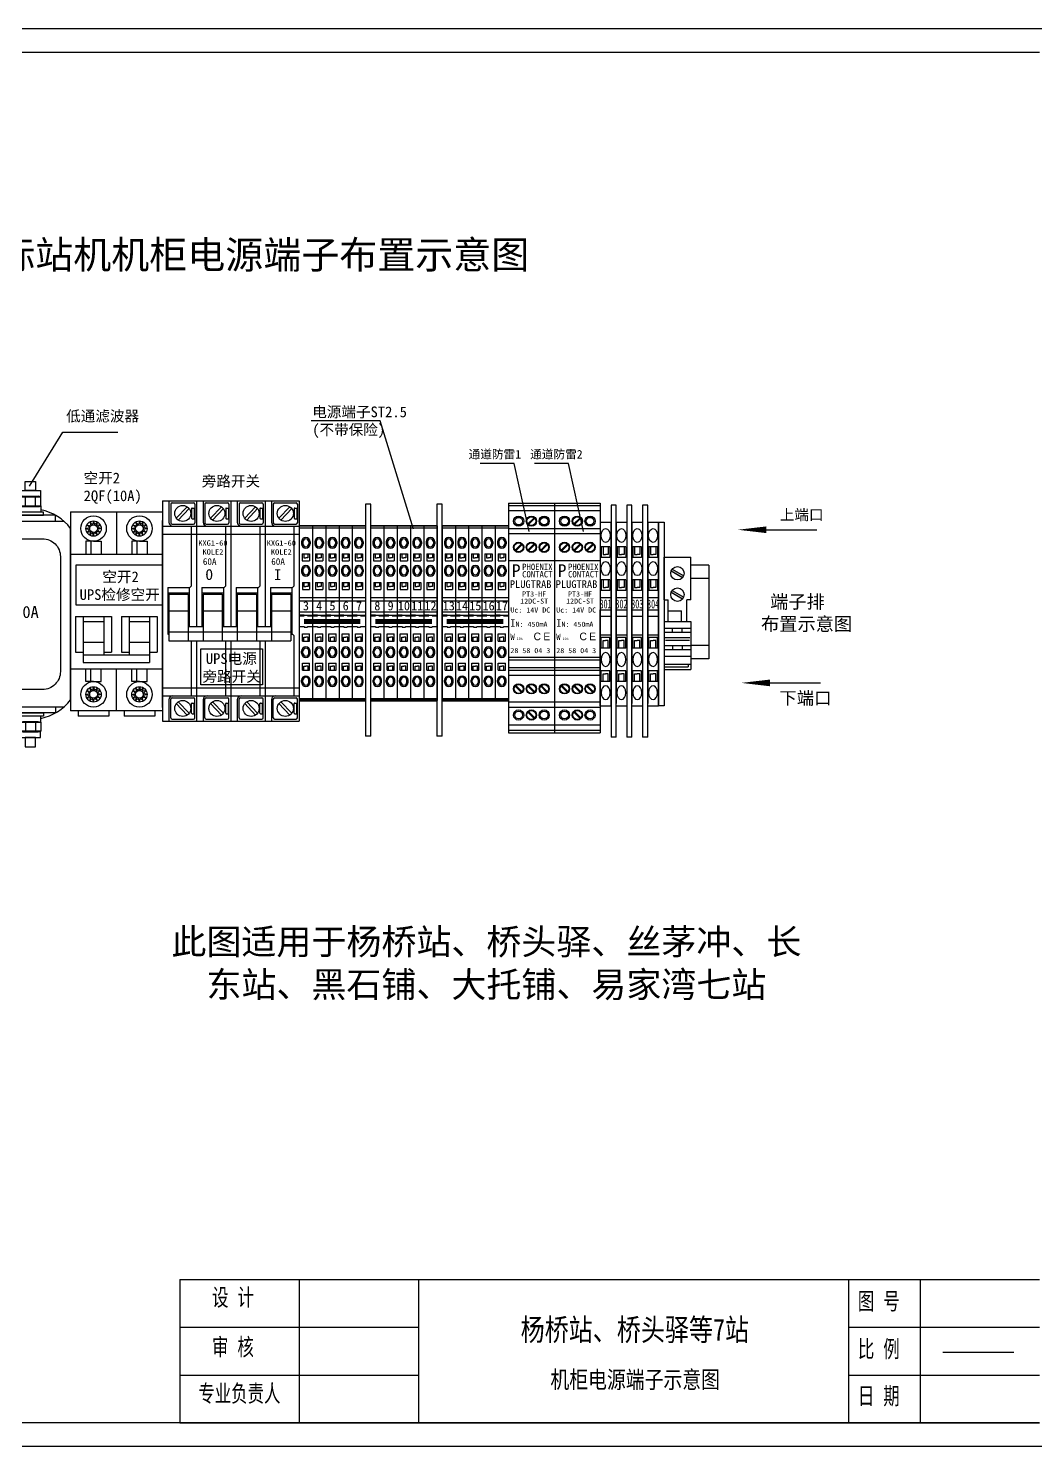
# Model space of a CAD drawing. Extents: x -75138 to 15640, y -12340 to 70479.
# Drawn here: x 9273 to 11382, y -3430 to -460 of the extents above; entities that cross this region are included whole.
import ezdxf
from ezdxf.enums import TextEntityAlignment as Align

# ---------------------------------------------------------------- set-up
doc = ezdxf.new("R2010")
doc.units = 0
doc.linetypes.add('CENTER', pattern=[2, 1.25, -0.25, 0.25, -0.25])
doc.linetypes.add('PHANTOM2', pattern=[1.25, 0.625, -0.125, 0.125, -0.125, 0.125, -0.125])
doc.layers.get('0').update_dxf_attribs({"linetype": 'CONTINUOUS'})
for name, color, linetype in [('1', 7, 'CONTINUOUS'), ('假设轮廓', 4, 'PHANTOM2'), ('图层1', 3, 'CONTINUOUS'), ('尺寸线', 3, 'CONTINUOUS'), ('细实线', 2, 'CONTINUOUS'), ('轮廓线', 7, 'CONTINUOUS')]:
    doc.layers.add(name, color=color, linetype=linetype)
doc.layers.add('中心线', color=1, linetype='CENTER', lineweight=18)
doc.layers.add('轮廓', color=7, linetype='CONTINUOUS', lineweight=50)
doc.styles.add('3.5号', font='SIMFANG.TTF', dxfattribs={"height": 3.5})
doc.styles.get("Standard").update_dxf_attribs({"font": 'SIMFANG.TTF'})
doc.styles.add('仿宋', font='SIMFANG.TTF')
doc.styles.add('仿宋3.5', font='SIMFANG.TTF', dxfattribs={"width": 0.7, "height": 3.5})
doc.styles.add('样式 1', font='SIMFANG.TTF')
doc.styles.add('样式 2', font='SIMFANG.TTF', dxfattribs={"height": 2})
doc.styles.add('黑', font='SIMHEI.TTF')
doc.dimstyles.new('副本ISO-25', dxfattribs={"dimtxt": 2.5, "dimasz": 2, "dimexe": 1.25, "dimexo": 0.625, "dimtad": 1, "dimdsep": 46, "dimtxsty": 'Standard', "dimcen": 2.5, "dimadec": 0, "dimazin": 2, "dimtol": 1, "dimtp": 0.2, "dimtm": 0.2, "dimtfac": 1, "dimtmove": 0, "dimatfit": 3, "dimfxl": 0, "dimarcsym": 0})

# ---------------------------------------------------------------- blocks, each defined once
blk = doc.blocks.new('A$C65427442')
for p, q in [((0, 45), (18, 45)), ((0, 45), (0, -45)), ((18, 45), (18, -45)), ((18, 44), (0, 44)), ((18, 42), (0, 42)), ((18, 35), (0, 35)), ((18, 33), (0, 33)), ((18, 22.5), (0, 22.5)), ((18, -15.5), (0, -15.5)), ((18, -16.5), (0, -16.5)), ((18, -19.5), (0, -19.5)), ((18, -20.5), (0, -20.5)), ((18, -22.5), (0, -22.5)), ((18, -33), (0, -33)), ((18, -35), (0, -35)), ((18, -42), (0, -42)), ((18, -44), (0, -44)), ((0, -45), (18, -45))]:
    blk.add_line(p, q)
at = {"color": 0, "linetype": 'Continuous'}
for p, q in [((7.64, 36.89), (10.11, 39.36)), ((7.89, 36.64), (10.36, 39.11)), ((2.64, 26.64), (5.11, 29.11)), ((2.89, 26.39), (5.36, 28.86)), ((7.64, 26.64), (10.11, 29.11)), ((7.89, 26.39), (10.36, 28.86)), ((12.64, 26.64), (15.11, 29.11)), ((12.89, 26.39), (15.36, 28.86)), ((2.64, -26.64), (5.11, -29.11)), ((2.89, -26.39), (5.36, -28.86)), ((7.64, -26.64), (10.11, -29.11)), ((7.89, -26.39), (10.36, -28.86)), ((12.64, -26.64), (15.11, -29.11)), ((12.89, -26.39), (15.36, -28.86)), ((7.64, -36.89), (10.11, -39.36)), ((7.89, -36.64), (10.36, -39.11))]:
    blk.add_line(p, q, dxfattribs=at)
for centre in [(4, 38), (9, 38), (14, 38), (4, 27.75), (9, 27.75), (14, 27.75), (4, -27.75), (9, -27.75), (14, -27.75), (4, -38), (9, -38), (14, -38)]:
    blk.add_circle(centre, 2)
for centre, radius in [((4, 38), 1.5), ((9, 38), 1.75), ((14, 38), 1.5), ((4, 27.75), 1.75), ((9, 27.75), 1.75), ((14, 27.75), 1.75), ((4, -27.75), 1.75), ((9, -27.75), 1.75), ((14, -27.75), 1.75), ((4, -38), 1.5), ((9, -38), 1.75), ((14, -38), 1.5)]:
    blk.add_circle(centre, radius, dxfattribs=at)
at = {"attachment_point": 1}
for s, insert, char_height, width in [('{\\fSimHei|b0|i0|c134|p2;P}', (1.34, 21.1), 5, 16.8215), ('{\\fSimHei|b0|i0|c134|p2;CONTACT}', (5.38, 18.44), 2.5, 16.8215), ('{\\fSimHei|b0|i0|c134|p2;PHOENIX}', (5.38, 21.34), 2.5, 16.8215), ('{\\fSimHei|b0|i0|c134|p2;\\H0.8571x;PLUGTRAB\\Ftxt.shx|c0;}', (0.54, 14.81), 3.5, 16.8215), ('12DC-ST', (4.61, 7.66), 2, 16.8215), ('{\\fFangSong_GB2312|b0|i0|c134|p49;PT3-HF}', (5.38, 10.46), 2, 16.8215), ('{\\fSimHei|b0|i0|c134|p2;Uc: 14V} {\\fSimHei|b0|i0|c134|p2;DC}', (0.75, 4.17), 2, 16.8215), ('{\\fSimHei|b0|i0|c134|p2;\\H1.5x;I\\H0.6667x;N: 450mA}', (0.75, -0.42), 2, 16.8215), ('{\\fSimHei|b0|i0|c134|p2;\\H1.25x;W\\H0.4x;-105\\Ftxt.shx|c0;}', (0.75, -6.09), 2, 16.8215), ('{\\f@STXinwei|b0|i0|c134|p2;\\H1.5x;C}', (9.86, -5.68), 2, 16.8215), ('{\\fSTXingkai|b0|i0|c134|p2;\\H1.5x;E}', (13.68, -5.68), 2, 16.8215), ('{\\fSimHei|b0|i0|c134|p2;28 58 04 3}', (0.75, -11.73), 2, 22.3656)]:
    blk.add_mtext(s, dxfattribs=dict(at, insert=insert, char_height=char_height, width=width))
blk = doc.blocks.new('ATP-ST QUATTRO')
for p, q in [((4061.77, -510.12), (4059.77, -510.12)), ((4061.77, -601.02), (4059.77, -601.02))]:
    blk.add_line(p, q)
at = {"layer": '1', "color": 7}
for p, q in [((4059.77, -510.12), (4059.77, -601.02)), ((4061.77, -601.02), (4061.77, -510.12))]:
    blk.add_line(p, q, dxfattribs=at)
blk = doc.blocks.new('ST1.5-QUATTRO')
for p, q in [((0, 0.98), (0, -70.03)), ((0, 0.98), (4.2, 0.98)), ((4.2, 0.98), (4.2, -71.02)), ((3.79, -8.6), (0.41, -8.6)), ((0.41, -8.6), (0.41, -12.79)), ((1.08, -8.6), (1.08, -11.6)), ((3.12, -8.6), (3.12, -11.6)), ((3.79, -8.6), (3.79, -12.79)), ((3.79, -12.79), (0.41, -12.79)), ((1.08, -11.6), (2.1, -11.6)), ((3.12, -11.6), (2.1, -11.6)), ((0.41, -21.6), (0.41, -25.79)), ((3.79, -21.6), (0.41, -21.6)), ((1.08, -21.6), (1.08, -24.6)), ((3.12, -21.6), (3.12, -24.6)), ((3.79, -21.6), (3.79, -25.79)), ((3.79, -25.79), (0.41, -25.79)), ((1.08, -24.6), (2.1, -24.6)), ((3.12, -24.6), (2.1, -24.6)), ((0, -28.52), (4.2, -28.52)), ((0, -33.3), (4.2, -33.3)), ((0, -69.3), (0, -33.3)), ((0, -71.02), (0, -35.02)), ((0, -35.81), (4.2, -35.81)), ((0, -43.19), (4.2, -43.19)), ((3.79, -44.24), (0.41, -44.24)), ((0.41, -48.44), (0.41, -44.24)), ((3.79, -48.44), (3.79, -44.24)), ((3.79, -48.44), (0.41, -48.44)), ((1.08, -45.43), (2.1, -45.43)), ((1.08, -48.44), (1.08, -45.43)), ((3.12, -45.43), (2.1, -45.43)), ((3.12, -48.44), (3.12, -45.43)), ((0.41, -61.44), (0.41, -57.24)), ((3.79, -57.24), (0.41, -57.24)), ((1.08, -61.44), (1.08, -58.43)), ((1.08, -58.43), (2.1, -58.43)), ((3.12, -58.43), (2.1, -58.43)), ((3.12, -61.44), (3.12, -58.43)), ((3.79, -61.44), (3.79, -57.24)), ((3.79, -61.44), (0.41, -61.44)), ((0, -71.02), (4.2, -71.02))]:
    blk.add_line(p, q)
for centre in [(2.1, -4.19), (2.1, -17.19)]:
    blk.add_ellipse(centre, major_axis=(0, 2.73), ratio=0.646154)
at = {"extrusion": (0, 0, -1)}
for centre in [(2.1, -52.84), (2.1, -65.84)]:
    blk.add_ellipse(centre, major_axis=(0, 2.73), ratio=0.646154, start_param=3.141593, end_param=9.424778, dxfattribs=at)
at = {"layer": '细实线', "style": '仿宋', "width": 0.807692}
blk.add_attdef('00', text='', height=3.5, dxfattribs=at).set_placement((2.1, -31.08), align=Align.MIDDLE)
blk = doc.blocks.new('ST2.5')
for p, q in [((-0.03, 0.36), (5.17, 0.36)), ((-0.03, -0.4), (5.17, -0.4)), ((0.88, -5.99), (0.88, -6.71)), ((1.16, -10.63), (1.16, -13.45)), ((1.16, -10.63), (3.98, -10.63)), ((1.39, -5.99), (1.39, -6.71)), ((1.75, -10.63), (1.75, -12.25)), ((3.39, -10.63), (3.39, -12.25)), ((3.75, -5.99), (3.75, -6.71)), ((3.98, -10.63), (3.98, -13.45)), ((4.26, -5.99), (4.26, -6.71)), ((1.16, -13.45), (3.98, -13.45)), ((1.75, -12.25), (2.57, -12.25)), ((3.39, -12.25), (2.57, -12.25)), ((0.91, -16.95), (0.91, -17.67)), ((1.19, -21.86), (1.19, -24.68)), ((1.19, -21.86), (4.01, -21.86)), ((1.42, -16.95), (1.42, -17.67)), ((1.78, -21.86), (1.78, -23.48)), ((3.42, -21.86), (3.42, -23.48)), ((3.78, -16.95), (3.78, -17.67)), ((4.01, -21.86), (4.01, -24.68)), ((4.29, -16.95), (4.29, -17.67)), ((-0.03, -27.79), (5.17, -27.79)), ((1.19, -24.68), (4.01, -24.68)), ((1.78, -23.48), (2.6, -23.48)), ((3.42, -23.48), (2.6, -23.48)), ((-0.03, -29.05), (5.17, -29.05)), ((-0.03, -33.36), (5.17, -33.36)), ((1.92, -34.69), (-0.03, -34.69)), ((-0.03, -35), (1.92, -35)), ((1.92, -34.69), (3.22, -34.69)), ((1.92, -35), (1.92, -34.69)), ((3.22, -35), (3.22, -34.69)), ((3.22, -34.69), (5.17, -34.69)), ((3.22, -35), (5.17, -35)), ((-0.03, -39.1), (1.92, -39.1)), ((1.19, -42.07), (4.01, -42.07)), ((1.19, -44.89), (1.19, -42.07)), ((1.78, -43.27), (2.6, -43.27)), ((1.78, -44.89), (1.78, -43.27)), ((1.92, -39.1), (1.92, -39.41)), ((1.92, -39.41), (3.22, -39.41)), ((3.42, -43.27), (2.6, -43.27)), ((3.22, -39.1), (3.22, -39.41)), ((3.22, -39.1), (5.17, -39.1)), ((3.42, -44.89), (3.42, -43.27)), ((4.01, -44.89), (4.01, -42.07)), ((0.91, -49.54), (0.91, -48.82)), ((1.19, -44.89), (4.01, -44.89)), ((1.42, -49.54), (1.42, -48.82)), ((3.78, -49.54), (3.78, -48.82)), ((4.29, -49.54), (4.29, -48.82)), ((1.19, -53.48), (4.01, -53.48)), ((1.19, -56.3), (1.19, -53.48)), ((1.78, -54.68), (2.6, -54.68)), ((1.78, -56.3), (1.78, -54.68)), ((3.42, -54.68), (2.6, -54.68)), ((3.42, -56.3), (3.42, -54.68)), ((4.01, -56.3), (4.01, -53.48)), ((0.91, -60.96), (0.91, -60.24)), ((1.19, -56.3), (4.01, -56.3)), ((1.42, -60.96), (1.42, -60.24)), ((3.78, -60.96), (3.78, -60.24)), ((4.29, -60.96), (4.29, -60.24)), ((-0.03, -67.43), (5.17, -67.43)), ((-0.03, -68.2), (5.17, -68.2))]:
    blk.add_line(p, q)
for centre, radius, start, end in [((2.57, -5.99), 1.69, 0, 180), ((2.57, -5.99), 1.18, 0, 180), ((2.57, -6.71), 1.69, 180, 0), ((2.57, -6.71), 1.18, 180, 0), ((2.6, -16.95), 1.69, 0, 180), ((2.6, -16.95), 1.18, 0, 180), ((2.6, -17.67), 1.69, 180, 0), ((2.6, -17.67), 1.18, 180, 0), ((2.6, -48.82), 1.69, 0, 180), ((2.6, -49.54), 1.69, 180, 0), ((2.6, -48.82), 1.18, 0, 180), ((2.6, -49.54), 1.18, 180, 0), ((2.6, -60.24), 1.69, 0, 180), ((2.6, -60.96), 1.69, 180, 0), ((2.6, -60.24), 1.18, 0, 180), ((2.6, -60.96), 1.18, 180, 0)]:
    blk.add_arc(centre, radius, start, end)
at = {"layer": '假设轮廓', "color": 7, "linetype": 'ByBlock'}
for p, q in [((-0.03, 0.36), (-0.03, -68.2)), ((5.17, 0.36), (0, 0.36)), ((5.17, 0.36), (5.17, -68.2))]:
    blk.add_line(p, q, dxfattribs=at)
at = {"layer": '轮廓'}
blk.add_line((-0.03, -68.2), (5.17, -68.2), dxfattribs=at)
at = {"layer": '尺寸线', "style": '样式 2'}
blk.add_attdef('1', text='', height=2, dxfattribs=at).set_placement((2.57, -31.13, -6425), align=Align.MIDDLE_CENTER)
blk = doc.blocks.new('ZDGDJ')
h = blk.add_hatch(color=256)
h.paths.add_polyline_path([(-6.94, -4.42, 0.080519), (-7.34, -5.11), (-3.06, -7.58, 0.080519), (-2.66, -6.89)])
h.paths.add_polyline_path([(-6.94, -12.42, 0.080519), (-7.34, -13.11), (-3.06, -15.58, 0.080519), (-2.66, -14.89)])
for p, q in [((-10, 0), (0, 0)), ((-10, -15.92), (-10, 0)), ((0, -15.92), (0, 0)), ((-7.34, -5.11), (-3.06, -7.58)), ((-6.94, -4.42), (-2.66, -6.89)), ((-10, -15.92), (-8.5, -15.92)), ((-8.5, -24), (-8.5, -15.92)), ((-7.34, -13.11), (-3.06, -15.58)), ((-6.94, -12.42), (-2.66, -14.89)), ((0, -15.92), (-1.5, -15.92)), ((-1.5, -24), (-1.5, -15.92)), ((-8.5, -20), (-3.5, -20)), ((-3.5, -24), (-3.5, -20)), ((-10, -24), (0, -24)), ((-10, -24), (-10, -42)), ((-10, -26.5), (0, -26.5)), ((-6.83, -28), (-6.83, -26.5)), ((-3.17, -28), (-3.17, -26.5)), ((0, -24), (0, -42)), ((-10, -28), (0, -28)), ((-9.53, -30), (-0.36, -30)), ((-9.51, -31), (-0.47, -31)), ((-10, -33), (0, -33)), ((-10, -34.5), (0, -34.5)), ((-10, -37), (0, -37)), ((-6.83, -33), (-6.83, -34.5)), ((-3.17, -33), (-3.17, -34.5)), ((-10, -40), (0, -40)), ((-10, -41), (-1, -41)), ((-10, -42), (0, -42)), ((-1, -40), (-1, -41))]:
    blk.add_line(p, q)
for centre in [(-5, -6), (-5, -14)]:
    blk.add_circle(centre, 2.5)
blk = doc.blocks.new('六角螺母 - 10 毫米 (侧视)')
at = {"color": 0, "linetype": 'Continuous'}
for p, q in [((-9.2, -6.8), (-9.2, 6.8)), ((-0.7, 9.1), (-8.5, 9.1)), ((-0.7, 4.5), (-8.5, 4.5)), ((0, -6.8), (0, 6.8)), ((-0.7, -4.5), (-8.5, -4.5)), ((-0.7, -9.1), (-8.5, -9.1))]:
    blk.add_line(p, q, dxfattribs=at)
for centre, radius, start, end in [((-5, 6.8), 4.19, 147.1328, 212.8672), ((6.6, 0), 15.7, 163.2214, 196.7786), ((-4.2, 6.8), 4.19, 327.1328, 32.8672), ((-15.7, 0), 15.7, 343.2214, 16.7787), ((-5, -6.8), 4.19, 147.1328, 212.8672), ((-4.2, -6.8), 4.19, 327.1328, 32.8672)]:
    blk.add_arc(centre, radius, start, end, dxfattribs=at)
blk = doc.blocks.new('FLHD63')
for p, q in [((0, -67.12), (0, 0)), ((5.75, 2.8), (2.67, 2.8)), ((50.25, 2.8), (53.33, 2.8)), ((56, -67.12), (56, 0)), ((5.75, -69.92), (2.67, -69.92)), ((50.25, -69.92), (53.33, -69.92))]:
    blk.add_line(p, q)
for points in [[(13.8, 18.45), (13.8, 14.85), (17.74, 14.85), (17.74, 18.45)], [(42.2, 18.45), (42.2, 14.85), (38.26, 14.85), (38.26, 18.45)], [(11.78, 14.85), (11.78, 12.3), (19.72, 12.3), (19.72, 14.85)], [(44.22, 14.85), (44.22, 12.3), (36.28, 12.3), (36.28, 14.85)], [(10.64, 5.21), (20.69, 5.21), (20.69, 6.42), (10.64, 6.42)], [(11.68, 8.85), (11.68, 6.42), (19.65, 6.42), (19.65, 8.85)], [(35.31, 5.21), (45.36, 5.21), (45.36, 6.42), (35.31, 6.42)], [(44.32, 8.85), (44.32, 6.42), (36.35, 6.42), (36.35, 8.85)], [(5.75, 5.21), (5.75, 2.8), (50.05, 2.8), (50.05, 5.21)], [(5.75, -72.32), (5.75, -69.92), (50.05, -69.92), (50.05, -72.32)], [(10.64, -72.32), (20.69, -72.32), (20.69, -73.54), (10.64, -73.54)], [(11.68, -75.96), (11.68, -73.54), (19.65, -73.54), (19.65, -75.96)], [(35.31, -72.32), (45.36, -72.32), (45.36, -73.54), (35.31, -73.54)], [(44.32, -75.96), (44.32, -73.54), (36.35, -73.54), (36.35, -75.96)], [(11.78, -81.97), (11.78, -79.42), (19.72, -79.42), (19.72, -81.97)], [(13.8, -85.57), (13.8, -81.97), (17.74, -81.97), (17.74, -85.57)], [(44.22, -81.97), (44.22, -79.42), (36.28, -79.42), (36.28, -81.97)], [(42.2, -85.57), (42.2, -81.97), (38.26, -81.97), (38.26, -85.57)]]:
    blk.add_lwpolyline(points, close=True)
blk.add_lwpolyline([(11, -4), (45, -4, -0.414214), (52, -11), (52, -56.12, -0.414214), (45, -63.12), (11, -63.12, -0.414214), (4, -56.12), (4, -11, -0.414214)], format="xyb", close=True)
for centre in [(28, 9.94), (28, -77.06)]:
    blk.add_circle(centre, 2)
for centre, radius, start, end in [((27.97, 1.62), 12.93, 49.9857, 129.6438), ((15.4, -11.6), 19.28, 101.1508, 143.0099), ((40.6, -11.6), 19.28, 36.9901, 78.8492), ((15.4, -55.52), 19.28, 216.9901, 258.8492), ((40.6, -55.52), 19.28, 281.1508, 323.0099), ((27.97, -68.74), 12.93, 230.3562, 310.0143)]:
    blk.add_arc(centre, radius, start, end)
at = {"yscale": 0.441997979777625, "zscale": 0.441997979777643}
for p, xscale, rotation in [((15.7, 8.55), -0.441997979777625, 90), ((40.3, 8.55), 0.441997979777625, 270), ((15.7, -75.67), 0.441997979777625, 90), ((40.3, -75.67), -0.441997979777625, 270)]:
    blk.add_blockref('六角螺母 - 10 毫米 (侧视)', p, dxfattribs=dict(at, xscale=xscale, rotation=rotation))
at = {"insert": (11.52, -30.38), "char_height": 4.7058, "width": 60.0094, "attachment_point": 1}
blk.add_mtext('{\\fSimHei|b0|i0|c134|p2;FLHD63-20A}', dxfattribs=at)
blk = doc.blocks.new('AA')
for p, q in [((12022.51, 560.2), (12022.51, 482.2)), ((12022.51, 560.2), (12040.51, 560.2)), ((12030.01, 556.3), (12031.13, 555.15)), ((12030.01, 556.3), (12030.45, 554.76)), ((12031.51, 556.7), (12031.13, 555.15)), ((12031.51, 556.7), (12031.9, 555.15)), ((12033.01, 556.3), (12031.9, 555.15)), ((12033.01, 556.3), (12032.57, 554.76)), ((12040.51, 560.2), (12058.51, 560.2)), ((12040.51, 560.2), (12040.51, 543.7)), ((12048.01, 556.3), (12049.13, 555.15)), ((12048.01, 556.3), (12048.45, 554.76)), ((12049.51, 556.7), (12049.13, 555.15)), ((12049.51, 556.7), (12049.9, 555.15)), ((12051.01, 556.3), (12049.9, 555.15)), ((12051.01, 556.3), (12050.57, 554.76)), ((12058.51, 560.2), (12058.51, 482.2)), ((12028.51, 553.7), (12030.06, 554.09)), ((12028.51, 553.7), (12030.06, 553.31)), ((12028.92, 555.2), (12030.45, 554.76)), ((12028.92, 555.2), (12030.06, 554.09)), ((12028.92, 552.2), (12030.06, 553.31)), ((12028.92, 552.2), (12030.45, 552.64)), ((12030.01, 551.1), (12030.45, 552.64)), ((12030.01, 551.1), (12031.13, 552.25)), ((12031.51, 550.7), (12031.13, 552.25)), ((12031.51, 550.7), (12031.9, 552.25)), ((12033.01, 551.1), (12031.9, 552.25)), ((12034.11, 555.2), (12032.57, 554.76)), ((12033.01, 551.1), (12032.57, 552.64)), ((12034.11, 552.2), (12032.57, 552.64)), ((12034.11, 555.2), (12032.96, 554.09)), ((12034.51, 553.7), (12032.96, 554.09)), ((12034.51, 553.7), (12032.96, 553.31)), ((12034.11, 552.2), (12032.96, 553.31)), ((12046.51, 553.7), (12048.06, 554.09)), ((12046.51, 553.7), (12048.06, 553.31)), ((12046.92, 555.2), (12048.45, 554.76)), ((12046.92, 555.2), (12048.06, 554.09)), ((12046.92, 552.2), (12048.06, 553.31)), ((12046.92, 552.2), (12048.45, 552.64)), ((12048.01, 551.1), (12048.45, 552.64)), ((12048.01, 551.1), (12049.13, 552.25)), ((12049.51, 550.7), (12049.13, 552.25)), ((12049.51, 550.7), (12049.9, 552.25)), ((12051.01, 551.1), (12049.9, 552.25)), ((12052.11, 555.2), (12050.57, 554.76)), ((12051.01, 551.1), (12050.57, 552.64)), ((12052.11, 552.2), (12050.57, 552.64)), ((12052.11, 555.2), (12050.96, 554.09)), ((12052.51, 553.7), (12050.96, 554.09)), ((12052.51, 553.7), (12050.96, 553.31)), ((12052.11, 552.2), (12050.96, 553.31)), ((12031.51, 548.7), (12028.51, 548.7)), ((12028.51, 548.7), (12028.51, 543.7)), ((12030.51, 548.7), (12030.51, 543.7)), ((12031.51, 548.7), (12034.51, 548.7)), ((12034.51, 548.7), (12034.51, 543.7)), ((12049.51, 548.7), (12046.51, 548.7)), ((12046.51, 548.7), (12046.51, 543.7)), ((12048.51, 548.7), (12048.51, 543.7)), ((12049.51, 548.7), (12052.51, 548.7)), ((12052.51, 548.7), (12052.51, 543.7)), ((12022.51, 543.7), (12058.51, 543.7)), ((12058.51, 526.28), (12058.51, 542.2)), ((12024.51, 519.2), (12024.51, 505.2)), ((12024.51, 519.2), (12038.51, 519.2)), ((12027.51, 519.2), (12027.51, 501.2)), ((12027.51, 517.2), (12035.51, 517.2)), ((12035.51, 519.2), (12035.51, 504.2)), ((12038.51, 519.2), (12038.51, 505.2)), ((12042.51, 519.2), (12056.51, 519.2)), ((12042.51, 519.2), (12042.51, 505.2)), ((12045.51, 519.2), (12045.51, 504.2)), ((12045.51, 517.2), (12053.51, 517.2)), ((12053.51, 519.2), (12053.51, 501.2)), ((12056.51, 519.2), (12056.51, 505.2)), ((12058.51, 518.2), (12058.51, 500.2)), ((12027.51, 509.2), (12035.51, 509.2)), ((12045.51, 509.2), (12053.51, 509.2)), ((12024.51, 505.2), (12027.51, 505.2)), ((12027.51, 504.2), (12035.51, 504.2)), ((12027.51, 501.2), (12035.51, 501.2)), ((12035.51, 505.2), (12038.51, 505.2)), ((12035.51, 504.2), (12045.51, 504.2)), ((12035.51, 501.2), (12045.51, 501.2)), ((12042.51, 505.2), (12045.51, 505.2)), ((12045.51, 504.2), (12053.51, 504.2)), ((12045.51, 501.2), (12053.51, 501.2)), ((12053.51, 505.2), (12056.51, 505.2)), ((12022.51, 498.7), (12058.51, 498.7)), ((12028.51, 493.7), (12028.51, 498.7)), ((12030.51, 493.7), (12030.51, 498.7)), ((12034.51, 493.7), (12034.51, 498.7)), ((12040.51, 482.2), (12040.51, 498.7)), ((12046.51, 493.7), (12046.51, 498.7)), ((12048.51, 493.7), (12048.51, 498.7)), ((12052.51, 493.7), (12052.51, 498.7)), ((12031.51, 493.7), (12028.51, 493.7)), ((12028.92, 490.2), (12030.06, 489.09)), ((12028.92, 490.2), (12030.45, 489.76)), ((12030.01, 491.3), (12030.45, 489.76)), ((12030.01, 491.3), (12031.13, 490.15)), ((12031.51, 491.7), (12031.13, 490.15)), ((12031.51, 493.7), (12034.51, 493.7)), ((12031.51, 491.7), (12031.9, 490.15)), ((12033.01, 491.3), (12031.9, 490.15)), ((12033.01, 491.3), (12032.57, 489.76)), ((12034.11, 490.2), (12032.57, 489.76)), ((12034.11, 490.2), (12032.96, 489.09)), ((12049.51, 493.7), (12046.51, 493.7)), ((12046.92, 490.2), (12048.06, 489.09)), ((12046.92, 490.2), (12048.45, 489.76)), ((12048.01, 491.3), (12048.45, 489.76)), ((12048.01, 491.3), (12049.13, 490.15)), ((12049.51, 491.7), (12049.13, 490.15)), ((12049.51, 493.7), (12052.51, 493.7)), ((12049.51, 491.7), (12049.9, 490.15)), ((12051.01, 491.3), (12049.9, 490.15)), ((12051.01, 491.3), (12050.57, 489.76)), ((12052.11, 490.2), (12050.57, 489.76)), ((12052.11, 490.2), (12050.96, 489.09)), ((12028.51, 488.7), (12030.06, 489.09)), ((12028.51, 488.7), (12030.06, 488.31)), ((12028.92, 487.2), (12030.06, 488.31)), ((12028.92, 487.2), (12030.45, 487.64)), ((12030.01, 486.1), (12030.45, 487.64)), ((12030.01, 486.1), (12031.13, 487.25)), ((12031.51, 485.7), (12031.13, 487.25)), ((12031.51, 485.7), (12031.9, 487.25)), ((12033.01, 486.1), (12031.9, 487.25)), ((12034.11, 487.2), (12032.57, 487.64)), ((12033.01, 486.1), (12032.57, 487.64)), ((12034.51, 488.7), (12032.96, 489.09)), ((12034.51, 488.7), (12032.96, 488.31)), ((12034.11, 487.2), (12032.96, 488.31)), ((12046.51, 488.7), (12048.06, 489.09)), ((12046.51, 488.7), (12048.06, 488.31)), ((12046.92, 487.2), (12048.06, 488.31)), ((12046.92, 487.2), (12048.45, 487.64)), ((12048.01, 486.1), (12048.45, 487.64)), ((12048.01, 486.1), (12049.13, 487.25)), ((12049.51, 485.7), (12049.13, 487.25)), ((12049.51, 485.7), (12049.9, 487.25)), ((12051.01, 486.1), (12049.9, 487.25)), ((12052.11, 487.2), (12050.57, 487.64)), ((12051.01, 486.1), (12050.57, 487.64)), ((12052.51, 488.7), (12050.96, 489.09)), ((12052.51, 488.7), (12050.96, 488.31)), ((12052.11, 487.2), (12050.96, 488.31)), ((12040.51, 482.2), (12022.51, 482.2)), ((12025.51, 482.2), (12025.51, 480.2)), ((12037.51, 480.2), (12025.51, 480.2)), ((12037.51, 482.2), (12037.51, 480.2)), ((12058.51, 482.2), (12040.51, 482.2)), ((12043.51, 482.2), (12043.51, 480.2)), ((12055.51, 480.2), (12043.51, 480.2)), ((12055.51, 482.2), (12055.51, 480.2))]:
    blk.add_line(p, q)
at = {"linetype": 'Continuous', "ltscale": 1.5}
blk.add_line((12058.51, 483.53), (12058.51, 556.86), dxfattribs=at)
blk.add_line((12058.51, 483.53), (12058.51, 556.86), dxfattribs=at)
for centre, radius in [((12031.51, 553.7), 5), ((12031.51, 553.7), 3), ((12049.51, 553.7), 5), ((12049.51, 553.7), 3), ((12031.51, 553.7), 1.5), ((12049.51, 553.7), 1.5), ((12031.51, 488.7), 5), ((12031.51, 488.7), 3), ((12031.51, 488.7), 1.5), ((12049.51, 488.7), 5), ((12049.51, 488.7), 3), ((12049.51, 488.7), 1.5)]:
    blk.add_circle(centre, radius)
blk = doc.blocks.new('GLKG')
for p, q in [((0, 41.25), (0, -41.25)), ((0, 41.25), (51.2, 41.25)), ((2.4, 41.25), (2.4, 33.25)), ((3.1, 40), (3.1, 33)), ((3.6, 40.5), (11.6, 40.5)), ((5.2, 34.7), (9.27, 38.99)), ((5.93, 34.01), (10, 38.3)), ((10.9, 38.3), (10.9, 34.7)), ((11.1, 38.5), (12.1, 38.5)), ((11.9, 38.5), (11.9, 34.5)), ((12.1, 40), (12.1, 33)), ((12.8, 41.25), (12.8, -5.85)), ((15.2, 41.25), (15.2, 33.25)), ((15.9, 40), (15.9, 33)), ((16.4, 40.5), (24.4, 40.5)), ((18, 34.7), (22.07, 38.99)), ((18.73, 34.01), (22.8, 38.3)), ((23.7, 38.3), (23.7, 34.7)), ((23.9, 38.5), (24.9, 38.5)), ((24.7, 38.5), (24.7, 34.5)), ((24.9, 40), (24.9, 33)), ((25.6, 41.25), (25.6, -5.85)), ((28, 41.25), (28, 33.25)), ((28.7, 40), (28.7, 33)), ((29.2, 40.5), (37.2, 40.5)), ((30.8, 34.7), (34.87, 38.99)), ((31.53, 34.01), (35.6, 38.3)), ((36.5, 38.3), (36.5, 34.7)), ((36.7, 38.5), (37.7, 38.5)), ((37.5, 38.5), (37.5, 34.5)), ((37.7, 40), (37.7, 33)), ((38.4, 41.25), (38.4, -5.85)), ((40.8, 41.25), (40.8, 33.25)), ((41.5, 40), (41.5, 33)), ((42, 40.5), (50, 40.5)), ((43.6, 34.7), (47.67, 38.99)), ((44.33, 34.01), (48.4, 38.3)), ((49.3, 38.3), (49.3, 34.7)), ((49.5, 38.5), (50.5, 38.5)), ((50.3, 38.5), (50.3, 34.5)), ((50.5, 40), (50.5, 33)), ((51.2, 41.25), (51.2, -41.25)), ((3.6, 32.5), (11.6, 32.5)), ((11.1, 34.5), (12.1, 34.5)), ((16.4, 32.5), (24.4, 32.5)), ((23.9, 34.5), (24.9, 34.5)), ((29.2, 32.5), (37.2, 32.5)), ((36.7, 34.5), (37.7, 34.5)), ((42, 32.5), (50, 32.5)), ((49.5, 34.5), (50.5, 34.5)), ((0, 31.75), (51.2, 31.75)), ((0, 28.75), (51.2, 28.75)), ((10.8, 31.75), (10.8, 9.25)), ((23.6, 31.75), (23.6, 9.25)), ((36.4, 31.75), (36.4, 9.25)), ((49.2, 31.75), (49.2, 9.25)), ((2, 8.75), (10.3, 8.75)), ((2, 8.75), (2, -8.75)), ((2, 6.75), (10, 6.75)), ((2.4, 6.25), (2.4, -11.25)), ((2.4, 6.25), (9.6, 6.25)), ((9.6, 6.25), (9.6, -11.25)), ((10, 8.75), (10, -5.85)), ((10.3, 8.75), (10.8, 9.25)), ((14.8, 8.75), (14.8, -5.85)), ((14.8, 8.75), (23.1, 8.75)), ((14.8, 6.75), (22.8, 6.75)), ((15.2, 6.25), (15.2, -11.25)), ((15.2, 6.25), (22.4, 6.25)), ((22.4, 6.25), (22.4, -11.25)), ((22.8, 8.75), (22.8, -5.85)), ((23.1, 8.75), (23.6, 9.25)), ((27.6, 8.75), (27.6, -5.85)), ((27.6, 8.75), (35.9, 8.75)), ((27.6, 6.75), (35.6, 6.75)), ((28, 6.25), (28, -11.25)), ((28, 6.25), (35.2, 6.25)), ((35.2, 6.25), (35.2, -11.25)), ((35.6, 8.75), (35.6, -5.85)), ((35.9, 8.75), (36.4, 9.25)), ((40.4, 8.75), (40.4, -5.85)), ((40.4, 8.75), (48.7, 8.75)), ((40.4, 6.75), (48.4, 6.75)), ((40.8, 6.25), (40.8, -11.25)), ((40.8, 6.25), (48, 6.25)), ((48, 6.25), (48, -11.25)), ((48.4, 8.75), (48.4, -8.75)), ((48.7, 8.75), (49.2, 9.25)), ((2.4, 0), (9.6, 0)), ((15.2, 0), (22.4, 0)), ((28, 0), (35.2, 0)), ((40.8, 0), (48, 0)), ((2, -8.75), (2.4, -8.75)), ((2.4, -7.85), (48, -7.85)), ((9.6, -5.85), (15.2, -5.85)), ((22.4, -5.85), (28, -5.85)), ((35.2, -5.85), (40.8, -5.85)), ((48, -8.75), (48.7, -8.75)), ((48.7, -8.75), (49.2, -9.25)), ((49.2, -9.25), (49.2, -31.75)), ((2.4, -11.25), (48, -11.25)), ((10.8, -11.25), (10.8, -31.75)), ((12.8, -11.25), (12.8, -41.25)), ((23.6, -11.25), (23.6, -31.75)), ((25.6, -11.25), (25.6, -41.25)), ((36.4, -11.25), (36.4, -31.75)), ((38.4, -11.25), (38.4, -41.25)), ((0, -28.75), (51.2, -28.75)), ((0, -31.75), (51.2, -31.75)), ((2.4, -33.25), (2.4, -41.25)), ((3.1, -40), (3.1, -33)), ((3.6, -32.5), (11.6, -32.5)), ((5.2, -34.7), (9.27, -38.99)), ((5.93, -34.01), (10, -38.3)), ((10.9, -38.3), (10.9, -34.7)), ((11.1, -34.5), (12.1, -34.5)), ((11.9, -38.5), (11.9, -34.5)), ((12.1, -40), (12.1, -33)), ((15.2, -33.25), (15.2, -41.25)), ((15.9, -40), (15.9, -33)), ((16.4, -32.5), (24.4, -32.5)), ((18, -34.7), (22.07, -38.99)), ((18.73, -34.01), (22.8, -38.3)), ((23.7, -38.3), (23.7, -34.7)), ((23.9, -34.5), (24.9, -34.5)), ((24.7, -38.5), (24.7, -34.5)), ((24.9, -40), (24.9, -33)), ((28, -33.25), (28, -41.25)), ((28.7, -40), (28.7, -33)), ((29.2, -32.5), (37.2, -32.5)), ((30.8, -34.7), (34.87, -38.99)), ((31.53, -34.01), (35.6, -38.3)), ((36.5, -38.3), (36.5, -34.7)), ((36.7, -34.5), (37.7, -34.5)), ((37.5, -38.5), (37.5, -34.5)), ((37.7, -40), (37.7, -33)), ((40.8, -33.25), (40.8, -41.25)), ((41.5, -40), (41.5, -33)), ((42, -32.5), (50, -32.5)), ((43.6, -34.7), (47.67, -38.99)), ((44.33, -34.01), (48.4, -38.3)), ((49.3, -38.3), (49.3, -34.7)), ((49.5, -34.5), (50.5, -34.5)), ((50.3, -38.5), (50.3, -34.5)), ((50.5, -40), (50.5, -33)), ((0, -41.25), (51.2, -41.25)), ((3.6, -40.5), (11.6, -40.5)), ((11.1, -38.5), (12.1, -38.5)), ((16.4, -40.5), (24.4, -40.5)), ((23.9, -38.5), (24.9, -38.5)), ((29.2, -40.5), (37.2, -40.5)), ((36.7, -38.5), (37.7, -38.5)), ((42, -40.5), (50, -40.5)), ((49.5, -38.5), (50.5, -38.5))]:
    blk.add_line(p, q)
for centre in [(7.6, 36.5), (20.4, 36.5), (33.2, 36.5), (46, 36.5), (7.6, -36.5), (20.4, -36.5), (33.2, -36.5), (46, -36.5)]:
    blk.add_circle(centre, 3)
for centre, radius, start, end in [((3.6, 40), 0.5, 90, 180), ((11.1, 38.3), 0.2, 90, 180), ((11.6, 40), 0.5, 360, 90), ((16.4, 40), 0.5, 90, 180), ((23.9, 38.3), 0.2, 90, 180), ((24.4, 40), 0.5, 360, 90), ((29.2, 40), 0.5, 90, 180), ((36.7, 38.3), 0.2, 90, 180), ((37.2, 40), 0.5, 360, 90), ((42, 40), 0.5, 90, 180), ((49.5, 38.3), 0.2, 90, 180), ((50, 40), 0.5, 360, 90), ((3.9, 33.25), 1.5, 180, 270), ((3.6, 33), 0.5, 180, 270), ((11.1, 34.7), 0.2, 180, 270), ((11.6, 33), 0.5, 270, 360), ((16.7, 33.25), 1.5, 180, 270), ((16.4, 33), 0.5, 180, 270), ((23.9, 34.7), 0.2, 180, 270), ((24.4, 33), 0.5, 270, 360), ((29.5, 33.25), 1.5, 180, 270), ((29.2, 33), 0.5, 180, 270), ((36.7, 34.7), 0.2, 180, 270), ((37.2, 33), 0.5, 270, 360), ((42.3, 33.25), 1.5, 180, 270), ((42, 33), 0.5, 180, 270), ((49.5, 34.7), 0.2, 180, 270), ((50, 33), 0.5, 270, 360), ((3.9, -33.25), 1.5, 90, 180), ((16.7, -33.25), 1.5, 90, 180), ((29.5, -33.25), 1.5, 90, 180), ((42.3, -33.25), 1.5, 90, 180), ((3.6, -33), 0.5, 90, 180), ((11.1, -34.7), 0.2, 90, 180), ((11.6, -33), 0.5, 0, 90), ((16.4, -33), 0.5, 90, 180), ((23.9, -34.7), 0.2, 90, 180), ((24.4, -33), 0.5, 0, 90), ((29.2, -33), 0.5, 90, 180), ((36.7, -34.7), 0.2, 90, 180), ((37.2, -33), 0.5, 0, 90), ((42, -33), 0.5, 90, 180), ((49.5, -34.7), 0.2, 90, 180), ((50, -33), 0.5, 0, 90), ((3.6, -40), 0.5, 180, 270), ((11.1, -38.3), 0.2, 180, 270), ((11.6, -40), 0.5, 270, 0), ((16.4, -40), 0.5, 180, 270), ((23.9, -38.3), 0.2, 180, 270), ((24.4, -40), 0.5, 270, 0), ((29.2, -40), 0.5, 180, 270), ((36.7, -38.3), 0.2, 180, 270), ((37.2, -40), 0.5, 270, 0), ((42, -40), 0.5, 180, 270), ((49.5, -38.3), 0.2, 180, 270), ((50, -40), 0.5, 270, 0)]:
    blk.add_arc(centre, radius, start, end)
at = {"char_height": 2.5, "attachment_point": 1}
for s, insert, width in [('{\\fSimHei|b0|i0|c134|p2;\\H0.8x;KXG1-60\\P KOLE2\\P\\H1.25x; 60A\\P\\H1.6x; O}', (13.43, 26.42), 18.7778), ('{\\fSimHei|b0|i0|c134|p2;\\H0.8x;KXG1-60\\P KOLE2\\P\\H1.25x; 60A\\P\\H1.6x; I}', (39.03, 26.42), 9.6174)]:
    blk.add_mtext(s, dxfattribs=dict(at, insert=insert, width=width))
blk = doc.blocks.new('图框')
for p, q in [((3441.05, 1456.74), (3861.05, 1456.74)), ((3676.05, 1194.74), (3676.05, 1164.74)), ((3676.05, 1194.74), (3856.05, 1194.74)), ((3676.05, 1194.74), (3676.05, 1184.74)), ((3701.05, 1194.74), (3701.05, 1164.74)), ((3726.05, 1194.74), (3726.05, 1164.74)), ((3816.05, 1194.74), (3816.05, 1164.74)), ((3831.05, 1194.74), (3831.05, 1164.74)), ((3726.05, 1192.74), (3726.05, 1164.74)), ((3676.05, 1184.74), (3726.05, 1184.74)), ((3816.05, 1184.74), (3856.05, 1184.74)), ((3835.82, 1179.5), (3850.65, 1179.5)), ((3676.05, 1174.74), (3726.05, 1174.74)), ((3816.05, 1174.74), (3856.05, 1174.74)), ((3676.05, 1164.74), (3856.05, 1164.74)), ((3861.05, 1159.74), (3441.05, 1159.74))]:
    blk.add_line(p, q)
at = {"color": 1, "lineweight": -3}
for p, q in [((3466.05, 1451.74), (3856.05, 1451.74)), ((3856.05, 1164.74), (3466.05, 1164.74))]:
    blk.add_line(p, q, dxfattribs=at)
at = {"style": '仿宋3.5', "width": 0.8}
for tag, p in [('车站站名', (3771.33, 1184.32)), ('图纸名称', (3771.41, 1173.86))]:
    blk.add_attdef(tag, text='', height=4, dxfattribs=at).set_placement(p, align=Align.MIDDLE)
at = {"layer": '图层1', "color": 0, "char_height": 3.6, "attachment_point": 1, "style": '仿宋3.5'}
for s, insert, width in [('设{\\fU+FFB7ￂￋￎ_GB|b0|i0|c134|p49;  }计', (3682.82, 1192.82), 12.0636), ('图{\\fU+FFB7ￂￋￎ_GB|b0|i0|c134|p49;  }号', (3818.04, 1192.02), 12.0636), ('审{\\fU+FFB7ￂￋￎ_GB|b0|i0|c134|p49;  }核', (3682.82, 1182.42), 12.0636), ('比{\\fU+FFB7ￂￋￎ_GB|b0|i0|c134|p49;  }例', (3818.04, 1182.01), 12.0636), ('专业负责人', (3679.94, 1172.7), 21.4091), ('日{\\fU+FFB7ￂￋￎ_GB|b0|i0|c134|p49;  }期', (3818.04, 1172.17), 12.0636)]:
    blk.add_mtext(s, dxfattribs=dict(at, insert=insert, width=width))

msp = doc.modelspace()

# ---------------------------------------------------------------- linework, layer by layer
for p, q in [((10818.4, -1509.8), (10924.2, -1509.8)), ((10697.9, -1584.1), (10660, -1584.1)), ((10697.9, -1612.1), (10660, -1612.1)), ((10697.9, -1752), (10660, -1752)), ((10697.9, -1780), (10660, -1780)), ((10825.8, -1830.5), (10931.6, -1830.5))]:
    msp.add_line(p, q)
at = {"lineweight": -3}
msp.add_line((10697.9, -1584.1), (10697.9, -1780), dxfattribs=at)
for points in [[(10592.3, -1494.1), (10604, -1494.1), (10604, -1878.7), (10592.3, -1878.7)], [(9373.1, -1583), (9554, -1583), (9554, -1667.5), (9373.1, -1667.5)], [(9633.8, -1759.3), (9763.1, -1759.3), (9763.1, -1834.8), (9633.8, -1834.8)]]:
    msp.add_lwpolyline(points, close=True)
for points in [[(10818.4, -1509.8, 0, 0, 0), (10818.4, -1509.8, 14, 0, 0), (10758.4, -1509.8, 0, 0, 0)], [(10825.8, -1830.5, 0, 0, 0), (10825.8, -1830.5, 14, 0, 0), (10765.8, -1830.5, 0, 0, 0)]]:
    msp.add_lwpolyline(points, format="xyseb")
at = {"layer": '轮廓', "color": 5, "lineweight": -3, "const_width": 10.7}
for points in [[(9849.9, -1701.7), (9968.3, -1701.7)], [(9999.5, -1701.7), (10117.9, -1701.7)], [(10149.1, -1701.7), (10267.5, -1701.7)]]:
    msp.add_lwpolyline(points, dxfattribs=at)

# ---------------------------------------------------------------- block references
ref = msp.add_blockref('图框', (-27172.3, -15027.9), dxfattribs=dict(xscale=10.00048635606578, yscale=10.00048635606578, zscale=10.00048635606581))
ref.add_attrib('车站站名', '杨桥站、桥头驿等7站', dxfattribs={"height": 46.16, "style": '仿宋3.5', "width": 0.8}).set_placement((10542.9, -3184.1), align=Align.MIDDLE)
ref.add_attrib('图纸名称', '机柜电源端子示意图', dxfattribs={"height": 36.14, "style": '仿宋3.5', "width": 0.8}).set_placement((10543.6, -3288.7), align=Align.MIDDLE)
for name, p, xscale, yscale, zscale in [('FLHD63', (9062.2, -1507.1), 5.342140147462402, 5.342140147462402, 5.342140147462402), ('GLKG', (9553.7, -1679.8), 5.59467768170585, 5.59467768170585, 5.594677681706079), ('AA', (-54864.6, -4465.2), 5.342140147462402, 5.342140147462402, 5.342140147462402)]:
    msp.add_blockref(name, p, dxfattribs=dict(xscale=xscale, yscale=yscale, zscale=zscale))
at = {"color": 0, "linetype": 'ByBlock', "lineweight": -3, "xscale": 5.342140147462402, "yscale": 5.342140147462402, "zscale": 5.342140147462402}
for p in [(10278.2, -1694.8), (10374.3, -1694.8)]:
    msp.add_blockref('A$C65427442', p, dxfattribs=at)
at = {"color": 7, "xscale": 5.342140147462402, "yscale": 5.342140147462402, "zscale": 5.342140147462402}
for p in [(-11708.8, 1268.6), (-11559.3, 1268.6), (-11194.9, 1266.5), (-11161.8, 1266.5), (-11128.7, 1266.5)]:
    msp.add_blockref('ATP-ST QUATTRO', p, dxfattribs=at)
at = {"color": 7}
ref = msp.add_blockref('ST2.5', (9840.3, -1503.3), dxfattribs=dict(at, xscale=5.342140147462402, yscale=5.342140147462402, zscale=5.342140147462402))
ref.add_attrib('00', '3', dxfattribs={"layer": '中心线', "height": 18.7, "style": '仿宋'}).set_placement((9854.2, -1669.3), align=Align.MIDDLE)
ref = msp.add_blockref('ST2.5', (9868, -1503.3), dxfattribs=dict(at, xscale=5.342140147462402, yscale=5.342140147462402, zscale=5.342140147462402))
ref.add_attrib('00', '4', dxfattribs={"layer": '中心线', "height": 18.7, "style": '仿宋'}).set_placement((9881.9, -1669.3), align=Align.MIDDLE)
ref = msp.add_blockref('ST2.5', (9895.8, -1503.3), dxfattribs=dict(at, xscale=5.342140147462402, yscale=5.342140147462402, zscale=5.342140147462402))
ref.add_attrib('00', '5', dxfattribs={"layer": '中心线', "height": 18.7, "style": '仿宋'}).set_placement((9909.7, -1669.3), align=Align.MIDDLE)
ref = msp.add_blockref('ST2.5', (9923.6, -1503.3), dxfattribs=dict(at, xscale=5.342140147462402, yscale=5.342140147462402, zscale=5.342140147462402))
ref.add_attrib('00', '6', dxfattribs={"layer": '中心线', "height": 18.7, "style": '仿宋'}).set_placement((9937.5, -1669.3), align=Align.MIDDLE)
ref = msp.add_blockref('ST2.5', (9951.4, -1503.3), dxfattribs=dict(at, xscale=5.342140147462402, yscale=5.342140147462402, zscale=5.342140147462402))
ref.add_attrib('00', '7', dxfattribs={"layer": '中心线', "height": 18.7, "style": '仿宋'}).set_placement((9965.3, -1669.3), align=Align.MIDDLE)
ref = msp.add_blockref('ST2.5', (9989.8, -1503.3), dxfattribs=dict(at, xscale=5.342140147462402, yscale=5.342140147462402, zscale=5.342140147462402))
ref.add_attrib('00', '8', dxfattribs={"layer": '中心线', "height": 18.7, "style": '仿宋'}).set_placement((10003.7, -1669.3), align=Align.MIDDLE)
ref = msp.add_blockref('ST2.5', (10017.6, -1503.3), dxfattribs=dict(at, xscale=5.342140147462402, yscale=5.342140147462402, zscale=5.342140147462402))
ref.add_attrib('00', '9', dxfattribs={"layer": '中心线', "height": 18.7, "style": '仿宋'}).set_placement((10031.5, -1669.3), align=Align.MIDDLE)
ref = msp.add_blockref('ST2.5', (10045.4, -1503.3), dxfattribs=dict(at, xscale=5.342140147462402, yscale=5.342140147462402, zscale=5.342140147462402))
ref.add_attrib('00', '10', dxfattribs={"layer": '中心线', "height": 18.7, "style": '仿宋'}).set_placement((10059.3, -1669.3), align=Align.MIDDLE)
ref = msp.add_blockref('ST2.5', (10073.2, -1503.3), dxfattribs=dict(at, xscale=5.342140147462402, yscale=5.342140147462402, zscale=5.342140147462402))
ref.add_attrib('00', '11', dxfattribs={"layer": '中心线', "height": 18.7, "style": '仿宋'}).set_placement((10087.1, -1669.3), align=Align.MIDDLE)
ref = msp.add_blockref('ST2.5', (10101, -1503.3), dxfattribs=dict(at, xscale=5.342140147462402, yscale=5.342140147462402, zscale=5.342140147462402))
ref.add_attrib('00', '12', dxfattribs={"layer": '中心线', "height": 18.7, "style": '仿宋'}).set_placement((10114.9, -1669.3), align=Align.MIDDLE)
ref = msp.add_blockref('ST2.5', (10139.4, -1503.3), dxfattribs=dict(at, xscale=5.342140147462402, yscale=5.342140147462402, zscale=5.342140147462402))
ref.add_attrib('00', '13', dxfattribs={"layer": '中心线', "height": 18.7, "style": '仿宋'}).set_placement((10153.3, -1669.3), align=Align.MIDDLE)
ref = msp.add_blockref('ST2.5', (10167.2, -1503.3), dxfattribs=dict(at, xscale=5.342140147462402, yscale=5.342140147462402, zscale=5.342140147462402))
ref.add_attrib('00', '14', dxfattribs={"layer": '中心线', "height": 18.7, "style": '仿宋'}).set_placement((10181.1, -1669.3), align=Align.MIDDLE)
ref = msp.add_blockref('ST2.5', (10195, -1503.3), dxfattribs=dict(at, xscale=5.342140147462402, yscale=5.342140147462402, zscale=5.342140147462402))
ref.add_attrib('00', '15', dxfattribs={"layer": '中心线', "height": 18.7, "style": '仿宋'}).set_placement((10208.9, -1669.3), align=Align.MIDDLE)
ref = msp.add_blockref('ST2.5', (10222.8, -1503.3), dxfattribs=dict(at, xscale=5.342140147462402, yscale=5.342140147462402, zscale=5.342140147462402))
ref.add_attrib('00', '16', dxfattribs={"layer": '中心线', "height": 18.7, "style": '仿宋'}).set_placement((10236.7, -1669.3), align=Align.MIDDLE)
ref = msp.add_blockref('ST2.5', (10250.5, -1503.3), dxfattribs=dict(at, xscale=5.342140147462402, yscale=5.342140147462402, zscale=5.342140147462402))
ref.add_attrib('00', '17', dxfattribs={"layer": '中心线', "height": 18.7, "style": '仿宋'}).set_placement((10264.4, -1669.3), align=Align.MIDDLE)
ref = msp.add_blockref('ST1.5-QUATTRO', (10470.5, -1499.3), dxfattribs=dict(at, xscale=5.342140147462402, yscale=5.342140147462402, zscale=5.342140147462402))
ref.add_attrib('00', '301', dxfattribs={"layer": '细实线', "color": 1, "height": 18.7, "style": '仿宋', "width": 0.6}).set_placement((10481.7, -1665.3), align=Align.MIDDLE)
ref = msp.add_blockref('ST1.5-QUATTRO', (10503.6, -1499.3), dxfattribs=dict(at, xscale=5.342140147462402, yscale=5.342140147462402, zscale=5.342140147462402))
ref.add_attrib('00', '302', dxfattribs={"layer": '细实线', "color": 1, "height": 18.7, "style": '仿宋', "width": 0.6}).set_placement((10514.8, -1665.3), align=Align.MIDDLE)
ref = msp.add_blockref('ST1.5-QUATTRO', (10536.7, -1499.3), dxfattribs=dict(at, xscale=5.342140147462402, yscale=5.342140147462402, zscale=5.342140147462402))
ref.add_attrib('00', '303', dxfattribs={"layer": '细实线', "color": 1, "height": 18.7, "style": '仿宋', "width": 0.6}).set_placement((10548, -1665.3), align=Align.MIDDLE)
ref = msp.add_blockref('ST1.5-QUATTRO', (10569.9, -1499.3), dxfattribs=dict(at, xscale=5.342140147462402, yscale=5.342140147462402, zscale=5.342140147462402))
ref.add_attrib('00', '304', dxfattribs={"layer": '细实线', "color": 1, "height": 18.7, "style": '仿宋', "width": 0.6}).set_placement((10581.1, -1665.3), align=Align.MIDDLE)
at = {"lineweight": -3, "xscale": 5.59467768170585, "yscale": 5.59467768170585, "zscale": 5.594677681706079}
msp.add_blockref('ZDGDJ', (10660, -1567.4), dxfattribs=at)

# ---------------------------------------------------------------- texts
at = {"attachment_point": 1}
for s, insert, char_height, width, style in [('信号集中监测欧标站机机柜电源端子布置示意图', (8650.9, -904.7), 58.336, 2846.025, '黑'), (' 端子排\\P布置示意图', (10807.1, -1646.5), 27.97, 1274.706, '3.5号')]:
    msp.add_mtext(s, dxfattribs=dict(at, insert=insert, char_height=char_height, width=width, style=style))
at = {"layer": '尺寸线', "attachment_point": 7, "style": '样式 1'}
for s, insert, char_height, width in [('低通滤波器', (9352.1, -1285.5), 22.38, 264.496), ('电源端子ST2.5\\P(不带保险)', (9867.4, -1317.4), 22.38, 264.496), ('通道防雷1', (10194.8, -1362.6), 17.9, 211.597), ('通道防雷2', (10323.6, -1362.6), 17.9, 211.597), ('空开2\\P2QF(10A) ', (9388.7, -1455.8), 22.38, 264.496), ('旁路开关', (9636.1, -1421.7), 22.38, 264.496), ('上端口', (10846.3, -1492.1), 22.38, 264.496), ('\\pi49.7214;空开2\\P\\pi2.12126;UPS检修空开 ', (9378.2, -1659.3), 22.379, 170.571), ('\\pi24.1871;UPS电源\\P\\pi17.292;旁路开关', (9620.4, -1830.7), 22.379, 152.163), ('下端口', (10845.6, -1878.6), 26.59, 264.496)]:
    msp.add_mtext(s, dxfattribs=dict(at, insert=insert, char_height=char_height, width=width))
at = {"layer": '轮廓线', "insert": (10232, -2420.4), "char_height": 53.721, "width": 1349.592, "attachment_point": 5, "style": '黑'}
msp.add_mtext('{\\C4;此图适用于杨桥站、桥头驿、丝茅冲、长东站、黑石铺、大托铺、易家湾七站}', dxfattribs=at)

# ---------------------------------------------------------------- leaders
at = {"layer": '尺寸线', "lineweight": -3}
for points in [[(9275.7, -1418.3), (9345.1, -1305.3), (9460.6, -1305.3)], [(10079.5, -1508.7), (10009.5, -1281.5), (9865.2, -1281.5)], [(10321.9, -1513.3), (10290.2, -1370.8), (10218.9, -1370.8)], [(10435.5, -1513.3), (10403.7, -1370.8), (10332.5, -1370.8)]]:
    msp.add_leader(points, dimstyle='副本ISO-25', override={"dimgap": 0.625, "dimtad": 0}, dxfattribs=at)

doc.saveas('drawing.dxf')
